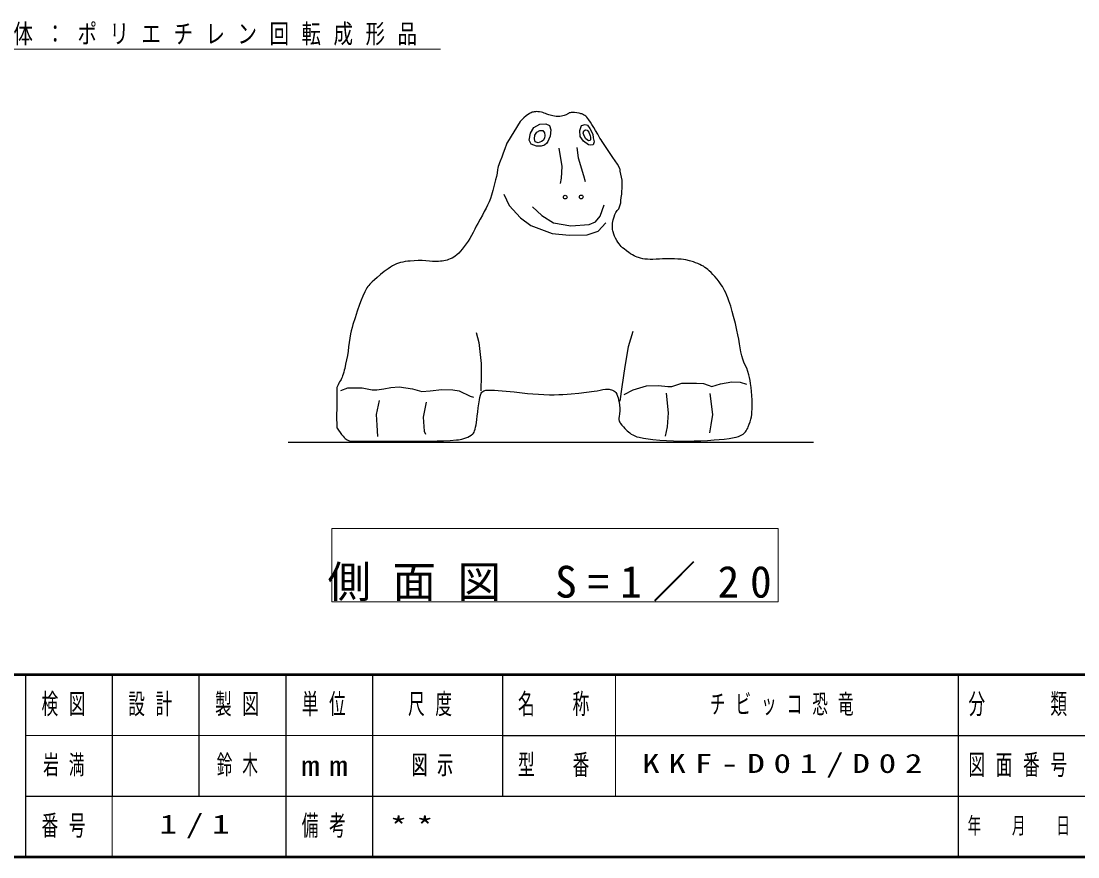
# Model space of a CAD drawing. Units: millimetres on the paper, scale 1:20. Extents: x -365 to 0, y -5 to 257.
# Drawn here: x -238 to -116.2, y 0 to 96.3 of the extents above; entities that cross this region are included whole.
import ezdxf

# ---------------------------------------------------------------- set-up
doc = ezdxf.new("R2010")
doc.units = ezdxf.units.MM
doc.layers.add('LY_1', color=7, linetype='Continuous', lineweight=13)
doc.styles.add('ＭＳ ゴシック', font='')
doc.styles.get('ＭＳ ゴシック').set_extended_font_data('MS Gothic')

msp = doc.modelspace()

# ---------------------------------------------------------------- linework, layer by layer
at = {"layer": 'LY_1'}
for p, q in [((-243.775, 93.055), (-189.673, 93.055)), ((-202.168, 37.837), (-202.168, 29.364)), ((-150.742, 37.837), (-202.168, 37.837)), ((-150.742, 29.364), (-150.742, 37.837)), ((-202.168, 29.364), (-150.742, 29.364)), ((-169.5, 21), (-169.5, 7)), ((-237.5, 14), (-182.5, 14)), ((-227.5, 7), (-227.5, 0))]:
    msp.add_line(p, q, dxfattribs=at)
at = {"layer": 'LY_1', "lineweight": 25}
for p, q in [((-207.21, 47.767), (-146.675, 47.767)), ((-237.5, 21), (-237.5, 0)), ((-227.5, 21), (-227.5, 7)), ((-217.5, 21), (-217.5, 7)), ((-207.5, 21), (-207.5, 0)), ((-197.5, 21), (-197.5, 7)), ((-182.5, 21), (-182.5, 7)), ((-130, 21), (-130, 0)), ((-182.5, 14), (-70, 14)), ((-237.5, 7), (0, 7)), ((-197.5, 7), (-197.5, 0))]:
    msp.add_line(p, q, dxfattribs=at)
at = {"layer": 'LY_1', "lineweight": 50}
for p, q in [((-365, 21), (0, 21)), ((-365, 0), (0, 0))]:
    msp.add_line(p, q, dxfattribs=at)
at = {"layer": 'LY_1', "lineweight": 25}
for points in [[(-169.842, 72.625), (-169.842, 72.756), (-169.834, 72.887), (-169.816, 73.016), (-169.743, 73.388), (-169.65, 73.755), (-169.562, 74.003), (-169.442, 74.237), (-169.291, 74.453), (-169.114, 74.647), (-169.003, 74.876), (-168.926, 75.118), (-168.882, 75.368), (-168.874, 75.622), (-168.814, 75.98), (-168.768, 76.339), (-168.739, 76.676), (-168.724, 77.013), (-168.72, 77.262), (-168.72, 77.511), (-168.723, 77.744), (-168.73, 77.976), (-168.786, 78.316), (-168.861, 78.653), (-168.955, 78.984), (-168.939, 79.084), (-168.942, 79.185), (-168.966, 79.283), (-169.1, 79.554), (-169.249, 79.817), (-169.526, 80.184), (-169.79, 80.56), (-170.337, 81.373), (-170.882, 82.187), (-170.959, 82.304), (-171.033, 82.423), (-171.153, 82.62), (-171.27, 82.818), (-171.529, 83.26), (-171.791, 83.701), (-171.994, 84.038), (-172.199, 84.373), (-172.373, 84.65), (-172.548, 84.925), (-172.656, 85.075), (-172.777, 85.213), (-172.912, 85.339), (-173.033, 85.429), (-173.163, 85.503), (-173.302, 85.562), (-173.383, 85.589), (-173.464, 85.613), (-173.57, 85.641), (-173.677, 85.666), (-173.938, 85.718), (-174.201, 85.757), (-174.34, 85.769), (-174.48, 85.767), (-174.591, 85.756), (-174.701, 85.733), (-174.806, 85.7), (-174.907, 85.657), (-174.974, 85.621), (-175.038, 85.577), (-175.104, 85.533), (-175.173, 85.495), (-175.283, 85.446), (-175.397, 85.406), (-175.551, 85.364), (-175.707, 85.331), (-175.91, 85.303), (-176.114, 85.293), (-176.312, 85.301), (-176.509, 85.325), (-176.689, 85.359), (-176.868, 85.4), (-177.011, 85.437), (-177.152, 85.481), (-177.278, 85.527), (-177.401, 85.578), (-177.544, 85.638), (-177.688, 85.691), (-177.849, 85.742), (-178.013, 85.781), (-178.225, 85.819), (-178.438, 85.847), (-178.574, 85.855), (-178.711, 85.852), (-178.847, 85.837), (-178.963, 85.814), (-179.076, 85.779), (-179.186, 85.734), (-179.316, 85.668), (-179.441, 85.593), (-179.609, 85.479), (-179.772, 85.356), (-180.049, 85.127), (-180.317, 84.886), (-180.396, 84.802), (-180.462, 84.71), (-181.203, 83.528), (-181.943, 82.347), (-182.007, 82.23), (-182.054, 82.106), (-182.227, 81.581), (-182.416, 81.06), (-182.592, 80.607), (-182.776, 80.157), (-182.862, 79.94), (-182.941, 79.72), (-182.997, 79.541), (-183.041, 79.359), (-183.075, 79.175), (-183.14, 78.784), (-183.216, 78.394), (-183.304, 78.007), (-183.454, 77.396), (-183.612, 76.788), (-183.689, 76.513), (-183.773, 76.239), (-183.909, 75.846), (-184.062, 75.459), (-184.225, 75.094), (-184.404, 74.738), (-184.615, 74.342), (-184.828, 73.947), (-185.092, 73.457), (-185.354, 72.967), (-185.526, 72.643), (-185.698, 72.319), (-185.895, 71.945), (-186.093, 71.571), (-186.274, 71.253), (-186.471, 70.946), (-186.804, 70.474), (-187.152, 70.014), (-187.347, 69.78), (-187.556, 69.56), (-187.778, 69.353), (-187.949, 69.216), (-188.13, 69.095), (-188.322, 68.99), (-188.525, 68.896), (-188.733, 68.813), (-188.899, 68.759), (-189.068, 68.717), (-189.264, 68.679), (-189.461, 68.648), (-189.665, 68.623), (-189.87, 68.604), (-190.219, 68.591), (-190.568, 68.6), (-190.915, 68.633), (-191.35, 68.677), (-191.787, 68.697), (-192.224, 68.695), (-192.686, 68.675), (-193.147, 68.644), (-193.435, 68.616), (-193.72, 68.578), (-194, 68.526), (-194.276, 68.46), (-194.508, 68.389), (-194.735, 68.303), (-194.959, 68.202), (-195.176, 68.088), (-195.439, 67.931), (-195.694, 67.762), (-195.924, 67.595), (-196.15, 67.42), (-196.563, 67.082), (-196.97, 66.737), (-197.25, 66.489), (-197.524, 66.233), (-197.79, 65.97), (-197.914, 65.837), (-198.03, 65.698), (-198.138, 65.553), (-198.233, 65.408), (-198.318, 65.257), (-198.393, 65.1), (-198.599, 64.612), (-198.796, 64.119), (-198.981, 63.622), (-199.248, 62.863), (-199.503, 62.1), (-199.747, 61.333), (-199.852, 60.974), (-199.945, 60.612), (-200.027, 60.246), (-200.12, 59.753), (-200.196, 59.258), (-200.256, 58.759), (-200.316, 58.254), (-200.393, 57.75), (-200.487, 57.249), (-200.591, 56.754), (-200.699, 56.26), (-200.746, 56.058), (-200.798, 55.857), (-200.865, 55.627), (-200.94, 55.4), (-200.996, 55.252), (-201.061, 55.106), (-201.121, 54.991), (-201.19, 54.88), (-201.288, 54.728), (-201.378, 54.57), (-201.466, 54.396), (-201.547, 54.219), (-201.571, 54.154), (-201.588, 54.087), (-201.597, 54.03), (-201.6, 53.972), (-201.616, 52.907), (-201.626, 51.841), (-201.63, 50.739), (-201.626, 49.637), (-201.622, 49.562), (-201.61, 49.489), (-201.593, 49.436), (-201.567, 49.387), (-201.403, 49.142), (-201.231, 48.903), (-201.054, 48.674), (-200.869, 48.451), (-200.757, 48.328), (-200.638, 48.212), (-200.524, 48.118), (-200.4, 48.037), (-200.269, 47.969), (-200.163, 47.929), (-200.053, 47.905), (-199.941, 47.896), (-199.736, 47.896), (-199.532, 47.899), (-199.282, 47.902), (-199.031, 47.903), (-198.27, 47.9), (-197.508, 47.895), (-196.13, 47.886), (-194.753, 47.879), (-193.188, 47.879), (-191.623, 47.893), (-190.059, 47.921), (-189.306, 47.945), (-188.553, 47.983), (-187.801, 48.035), (-187.597, 48.057), (-187.394, 48.09), (-187.194, 48.136), (-186.965, 48.201), (-186.741, 48.277), (-186.52, 48.364), (-186.316, 48.464), (-186.123, 48.585), (-185.945, 48.726), (-185.851, 48.825), (-185.776, 48.939), (-185.722, 49.065), (-185.66, 49.277), (-185.608, 49.491), (-185.556, 49.759), (-185.515, 50.029), (-185.468, 50.404), (-185.425, 50.779), (-185.372, 51.26), (-185.313, 51.741), (-185.25, 52.194), (-185.175, 52.646), (-185.121, 52.917), (-185.056, 53.187), (-185.014, 53.306), (-184.953, 53.417), (-184.875, 53.518), (-184.783, 53.604), (-184.677, 53.676), (-184.561, 53.73), (-184.438, 53.765), (-184.311, 53.78), (-184.078, 53.785), (-183.844, 53.781), (-183.435, 53.763), (-183.027, 53.735), (-182.101, 53.657), (-181.176, 53.563), (-180.253, 53.455), (-179.627, 53.385), (-179, 53.328), (-178.371, 53.287), (-177.728, 53.258), (-177.085, 53.241), (-176.551, 53.239), (-176.018, 53.25), (-175.541, 53.27), (-175.066, 53.301), (-174.591, 53.342), (-173.711, 53.435), (-172.833, 53.538), (-171.956, 53.652), (-171.602, 53.706), (-171.25, 53.771), (-170.936, 53.829), (-170.62, 53.875), (-170.486, 53.887), (-170.35, 53.887), (-170.216, 53.876), (-170.08, 53.853), (-169.947, 53.819), (-169.817, 53.774), (-169.678, 53.704), (-169.555, 53.608), (-169.453, 53.49), (-169.332, 53.296), (-169.237, 53.088), (-169.169, 52.87), (-169.119, 52.636), (-169.079, 52.4), (-169.034, 52.048), (-169.001, 51.695), (-168.991, 51.375), (-169.014, 51.056), (-169.068, 50.74), (-169.093, 50.559), (-169.084, 50.376), (-169.044, 50.197), (-169.007, 50.102), (-168.959, 50.011), (-168.902, 49.926), (-168.742, 49.725), (-168.573, 49.532), (-168.396, 49.346), (-168.122, 49.086), (-167.835, 48.841), (-167.664, 48.714), (-167.481, 48.604), (-167.251, 48.493), (-167.011, 48.403), (-166.764, 48.335), (-166.239, 48.229), (-165.71, 48.146), (-165.178, 48.086), (-164.391, 48.02), (-163.603, 47.966), (-162.814, 47.923), (-162.282, 47.904), (-161.751, 47.896), (-161.219, 47.899), (-160.425, 47.918), (-159.632, 47.946), (-158.875, 47.983), (-158.118, 48.028), (-157.546, 48.074), (-156.975, 48.136), (-156.396, 48.216), (-155.82, 48.311), (-155.566, 48.367), (-155.316, 48.441), (-155.072, 48.532), (-154.92, 48.605), (-154.778, 48.695), (-154.647, 48.801), (-154.564, 48.882), (-154.489, 48.971), (-154.422, 49.067), (-154.329, 49.224), (-154.245, 49.386), (-154.171, 49.553), (-154.06, 49.842), (-153.963, 50.137), (-153.88, 50.436), (-153.823, 50.692), (-153.781, 50.952), (-153.755, 51.213), (-153.732, 51.635), (-153.726, 52.058), (-153.739, 52.598), (-153.768, 53.138), (-153.807, 53.61), (-153.856, 54.081), (-153.917, 54.55), (-153.969, 54.883), (-154.032, 55.213), (-154.106, 55.541), (-154.213, 55.918), (-154.351, 56.285), (-154.517, 56.64), (-154.682, 56.991), (-154.818, 57.354), (-154.923, 57.728), (-155.026, 58.19), (-155.115, 58.655), (-155.19, 59.122), (-155.272, 59.639), (-155.368, 60.153), (-155.479, 60.664), (-155.665, 61.451), (-155.861, 62.235), (-156.022, 62.838), (-156.193, 63.44), (-156.292, 63.76), (-156.401, 64.078), (-156.519, 64.392), (-156.637, 64.683), (-156.765, 64.97), (-156.901, 65.252), (-157.022, 65.479), (-157.155, 65.7), (-157.298, 65.914), (-157.534, 66.233), (-157.779, 66.545), (-158.035, 66.848), (-158.245, 67.081), (-158.462, 67.306), (-158.687, 67.524), (-158.84, 67.661), (-159, 67.789), (-159.166, 67.91), (-159.357, 68.034), (-159.555, 68.147), (-159.759, 68.25), (-160.004, 68.359), (-160.253, 68.456), (-160.507, 68.542), (-160.94, 68.668), (-161.377, 68.775), (-161.637, 68.823), (-161.9, 68.853), (-162.282, 68.877), (-162.665, 68.891), (-163.192, 68.898), (-163.719, 68.894), (-164.069, 68.883), (-164.418, 68.864), (-164.79, 68.843), (-165.162, 68.83), (-165.475, 68.831), (-165.787, 68.847), (-166.098, 68.878), (-166.342, 68.915), (-166.584, 68.967), (-166.822, 69.033), (-166.995, 69.092), (-167.165, 69.162), (-167.33, 69.241), (-167.542, 69.356), (-167.748, 69.48), (-167.949, 69.613), (-168.229, 69.816), (-168.501, 70.031), (-168.661, 70.171), (-168.811, 70.321), (-168.943, 70.47), (-169.067, 70.626), (-169.203, 70.816), (-169.331, 71.013), (-169.474, 71.266), (-169.6, 71.528), (-169.69, 71.756), (-169.761, 71.991), (-169.791, 72.124), (-169.812, 72.259), (-169.831, 72.442)], [(-179.277, 83.381), (-178.907, 84.026), (-178.214, 84.405), (-177.519, 84.463), (-177.09, 84.252), (-176.926, 83.772), (-177.028, 83.023), (-177.186, 82.701), (-177.291, 82.433), (-177.396, 82.218), (-177.662, 82.003), (-178.036, 81.893), (-178.571, 81.889), (-179.214, 82.099), (-179.431, 82.578)], [(-173.4, 84.278), (-172.973, 84.388), (-172.704, 84.283), (-172.434, 83.91), (-172.109, 83.271), (-172.053, 82.844), (-171.942, 82.363), (-172.047, 82.042), (-172.367, 81.986), (-172.592, 82.017), (-173.173, 82.462), (-173.551, 82.994), (-173.609, 83.688)], [(-177.836, 82.546), (-178.009, 82.399), (-178.192, 82.324), (-178.394, 82.272), (-178.75, 82.385), (-178.835, 82.722), (-178.801, 83.162), (-178.538, 83.502), (-178.201, 83.687), (-177.844, 83.672), (-177.669, 83.426), (-177.639, 83.106), (-177.673, 82.785)], [(-172.958, 83.751), (-172.738, 83.726), (-172.554, 83.507), (-172.413, 83.078), (-172.366, 82.914), (-172.383, 82.612), (-172.437, 82.529), (-172.599, 82.499), (-172.914, 82.709), (-173.071, 82.973), (-173.193, 83.384), (-173.131, 83.65)]]:
    msp.add_lwpolyline(points, close=True, dxfattribs=at)
for points in [[(-176.014, 81.65), (-175.674, 79.519), (-175.758, 78.173), (-175.846, 77.569)], [(-173.926, 81.711), (-173.779, 80.552), (-173.162, 78.516), (-172.971, 77.821)], [(-182.353, 76.344), (-181.748, 75.038), (-180.428, 73.619), (-179.231, 72.734), (-176.783, 71.799), (-174.817, 71.634), (-172.733, 71.649), (-171.485, 72.074), (-170.599, 73.033)], [(-179.067, 74.879), (-177.988, 73.874), (-176.613, 73.05), (-174.646, 72.707), (-172.503, 72.841), (-171.79, 73.143), (-171.259, 73.802), (-170.792, 75.115)], [(-185.526, 60.405), (-185.22, 59.276), (-184.965, 56.837), (-184.956, 55.468), (-185.003, 53.682)], [(-167.484, 60.531), (-168.007, 58.741), (-168.408, 56.476), (-168.749, 54.152), (-168.976, 52.484)], [(-201.158, 53.716), (-200.358, 54.042), (-199.609, 54.047), (-198.7, 54.054), (-197.522, 53.795), (-196.987, 53.798), (-196.185, 53.911), (-195.384, 54.077), (-194.422, 54.137), (-192.869, 53.934), (-191.798, 53.621), (-190.835, 53.681), (-189.499, 53.851), (-188.216, 53.806), (-187.52, 53.704), (-186.232, 53.071), (-185.856, 52.967)], [(-168.477, 53.249), (-167.464, 53.791), (-165.917, 54.283), (-164.526, 54.292), (-163.456, 54.193), (-162.974, 54.196), (-161.854, 54.578), (-160.143, 54.59), (-159.34, 54.542), (-158.804, 54.332), (-158.375, 54.175), (-157.361, 54.503), (-156.079, 54.725), (-155.116, 54.679), (-154.366, 54.47)], [(-196.726, 52.588), (-197.072, 50.978), (-197.004, 49.728), (-196.935, 48.419)], [(-191.306, 52.387), (-191.651, 50.659), (-191.521, 49.052), (-191.399, 48.696)], [(-163.623, 53.414), (-163.429, 51.153), (-163.537, 49.545), (-163.767, 48.472)], [(-158.621, 53.39), (-158.306, 50.951), (-158.477, 49.759), (-158.649, 48.865)]]:
    msp.add_lwpolyline(points, dxfattribs=at)
for centre in [(-175.274, 76.013), (-173.428, 76.026)]:
    msp.add_circle(centre, 0.215, dxfattribs=at)

# ---------------------------------------------------------------- texts
at = {"layer": 'LY_1', "style": 'ＭＳ ゴシック'}
for s, insert, char_height, attachment_point in [('\\T1.64;\\W0.75;本体：ポリエチレン回転成形品', (-242.577, 93.474), 2.199, 7), ('\\T1.5;側面図\\~S=1／20', (-176.455, 29.434), 3.666, 8), ('\\T1.64;\\W0.6;検図', (-232.5, 17.5), 2.346, 5), ('\\T1.64;\\W0.6;設計', (-222.5, 17.5), 2.346, 5), ('\\T1.64;\\W0.6;製図', (-212.5, 17.5), 2.346, 5), ('\\T1.64;\\W0.6;単位', (-202.5, 17.5), 2.346, 5), ('\\T1.64;\\W0.6;尺度', (-190.25, 17.5), 2.346, 5), ('\\T1.64;\\W0.6;名\u3000称', (-176, 17.5), 2.346, 5), ('\\T1.64;\\W0.6;チビッコ恐竜', (-149.75, 17.5), 2.199, 5), ('\\T1.64;\\W0.6;分\u3000\u3000類', (-122.5, 17.5), 2.346, 5), ('\\T1.64;\\W0.6;岩満', (-232.5, 10.5), 2.199, 5), ('\\T1.64;\\W0.6;鈴木', (-212.5, 10.5), 2.199, 5), ('\\T1.5;\\W1.35;mm', (-202.5, 10.5), 2.346, 5), ('\\T1.64;\\W0.6;図示', (-193, 10.5), 2.199, 4), ('\\T1.64;\\W0.6;図示', (-190, 10.5), 2.199, 5), ('\\T1.64;\\W0.6;型\u3000番', (-176, 10.5), 2.346, 5), ('\\T1.5;\\W1.35;KKF-D01/D02', (-149.75, 10.5), 2.199, 5), ('\\T1.64;\\W0.6;図面番号', (-122.5, 10.5), 2.346, 5), ('\\T1.64;\\W0.6;番号', (-232.5, 3.5), 2.346, 5), ('\\T1.5;\\W1.35;1/1', (-217.5, 3.5), 2.199, 5), ('\\T1.64;\\W0.6;備考', (-202.5, 3.5), 2.346, 5), ('\\T1.5;\\W1.35;**', (-195.5, 3.5), 2.199, 4), ('\\T1.64;\\W0.6;年\u3000月\u3000日', (-122.5, 3.5), 1.906, 5)]:
    msp.add_mtext(s, dxfattribs=dict(at, insert=insert, char_height=char_height, attachment_point=attachment_point))

doc.saveas('drawing.dxf')
